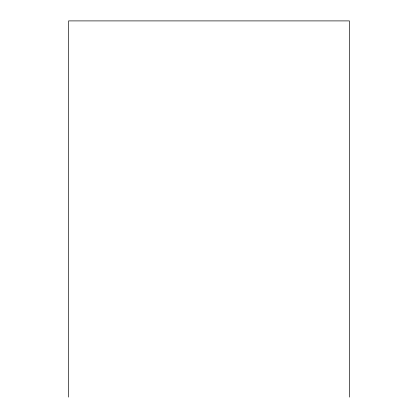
<?xml version="1.0" encoding="UTF-8"?>
<svg xmlns="http://www.w3.org/2000/svg" width="418" height="418" viewBox="0 0 418 418"><rect width="100%" height="100%" fill="white"/><g stroke="black" fill="none" stroke-linecap="round" stroke-linejoin="round"><path stroke-width="0.63" d="M349.401 397.1L349.401 20.9L68.599 20.9L68.599 397.1"/></g></svg>
